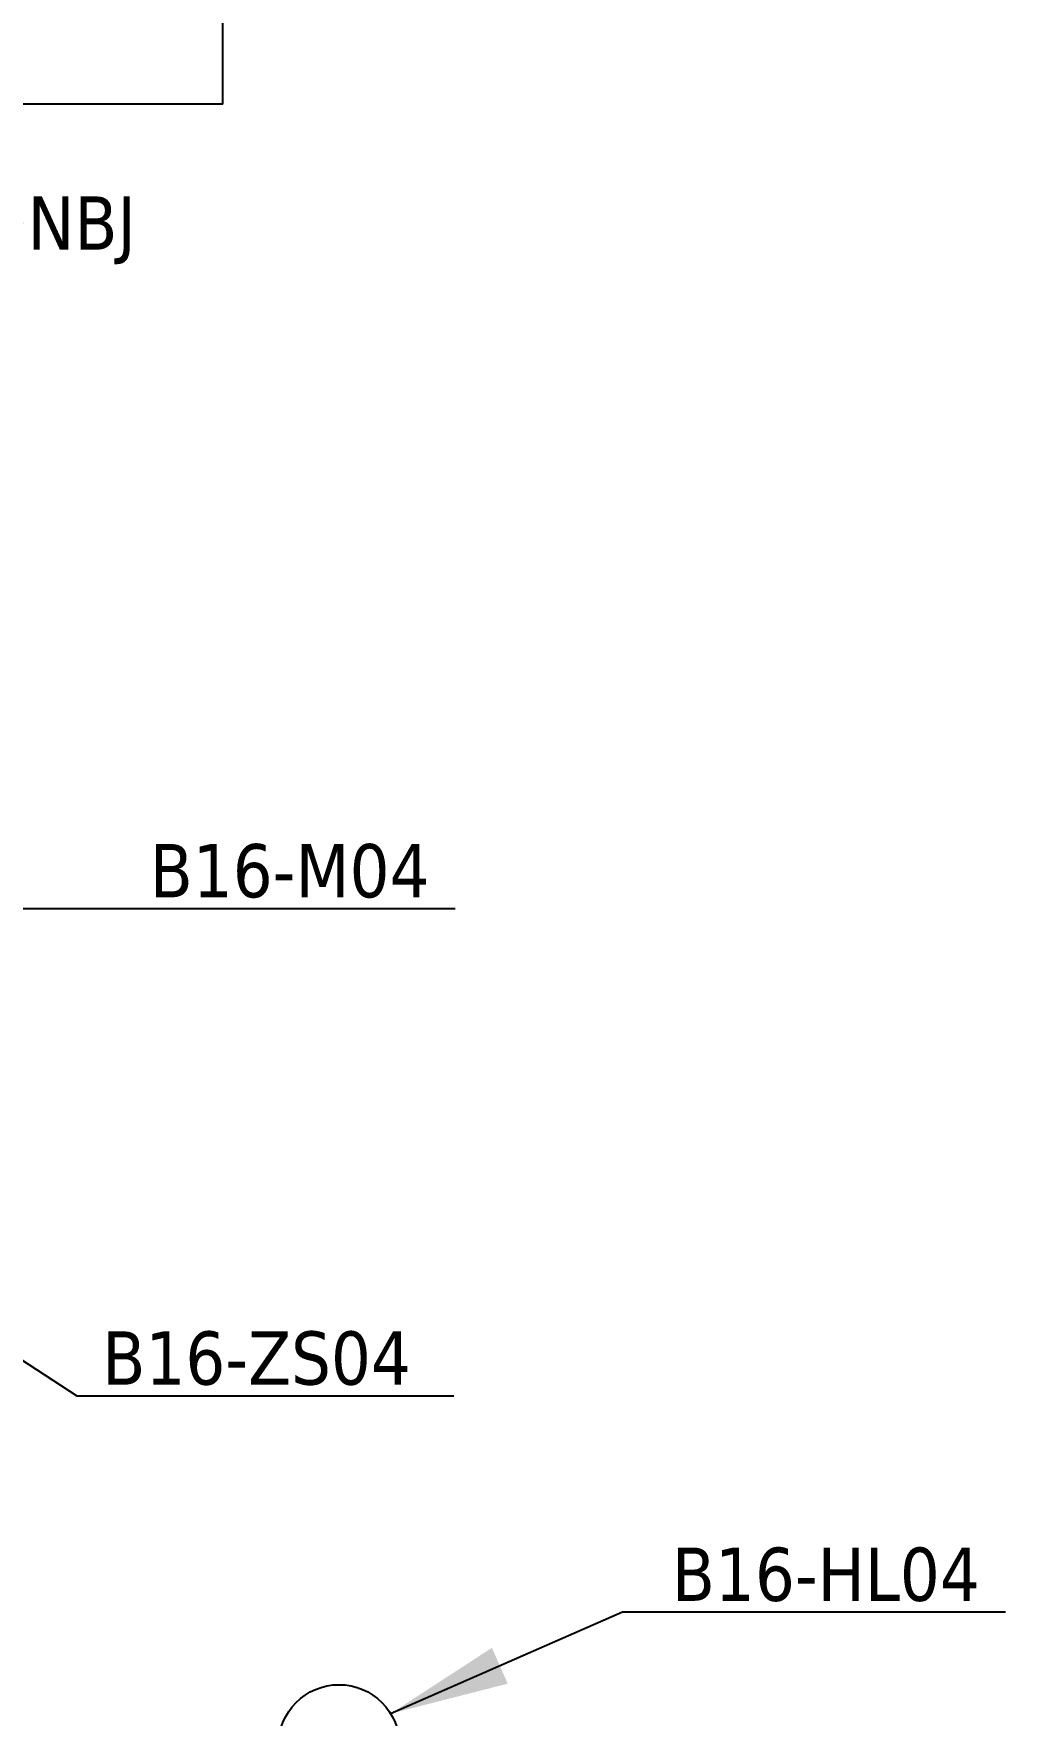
# Model space of a CAD drawing. Header units: millimetres. Extents: x -6314 to 11113, y -129 to 3675.
# Drawn here: x 9566.3 to 9770, y 1694.1 to 2046.8 of the extents above; entities that cross this region are included whole.
import ezdxf

# ---------------------------------------------------------------- set-up
doc = ezdxf.new("R2010")
doc.units = ezdxf.units.MM
doc.dimstyles.new('ISO-25', dxfattribs={"dimtxt": 2.5, "dimasz": 2.5, "dimexe": 1.25, "dimexo": 0.625, "dimtad": 1, "dimtxsty": 'Standard', "dimcen": 2.5, "dimadec": 0, "dimazin": 0, "dimtfac": 1, "dimtmove": 0, "dimatfit": 3, "dimfxl": 1, "dimarcsym": 0})

msp = doc.modelspace()

# ---------------------------------------------------------------- linework, layer by layer
for q in [(9605.96, 2381.72), (9397.59, 2032.06)]:
    msp.add_line((9605.96, 2032.06), q)
msp.add_circle((9630.3, 1687.84), 12.69)

# ---------------------------------------------------------------- texts
at = {"char_height": 11.1664}
for s, insert, width, attachment_point in [('\\pxt9;{\\fTahoma|b0|i0|c0|p34;65NBC-SS-1588-100NBJ}', (9587.73, 2012.69), 635.627, 3), ('{\\fTahoma|b0|i0|c0|p34;B16-M04}', (9649.28, 1876.85), 777.1843, 3), ('{\\fTahoma|b0|i0|c0|p34;B16-ZS04}', (9580.67, 1774.63), 777.1843, 1), ('{\\fTahoma|b0|i0|c0|p34;B16-HL04}', (9764.64, 1729.28), 777.1843, 3)]:
    msp.add_mtext(s, dxfattribs=dict(at, insert=insert, width=width, attachment_point=attachment_point))

# ---------------------------------------------------------------- leaders
at = {"linetype": 'Continuous', "lineweight": -3}
for points in [[(9455.33, 1852.66), (9560.93, 1863.35), (9654.64, 1863.35)], [(9524.67, 1794.25), (9575.31, 1761.12), (9654.4, 1761.12)], [(9641.12, 1694.46), (9689.72, 1715.78), (9770, 1715.78)]]:
    msp.add_leader(points, dimstyle='ISO-25', override={"dimscale": 10, "dimtad": 0}, dxfattribs=at)

doc.saveas('drawing.dxf')
